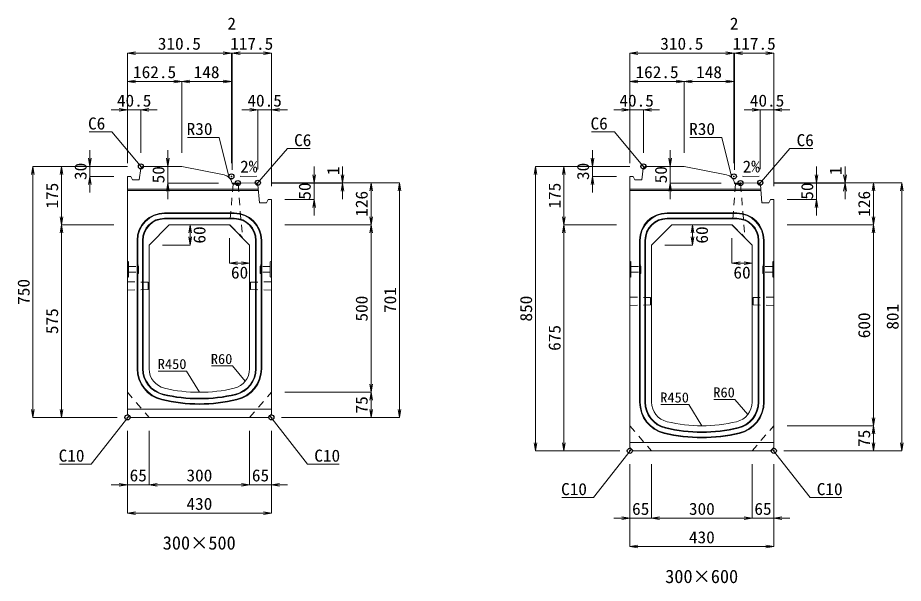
# Model space of a CAD drawing. Units: millimetres at full size. Extents: x -1267 to 18002, y -8040 to 14480.
# Drawn here: x 3758 to 6401, y 10316 to 12006 of the extents above; entities that cross this region are included whole.
import ezdxf
from ezdxf.enums import TextEntityAlignment as Align

# ---------------------------------------------------------------- set-up
doc = ezdxf.new("R2010")
doc.units = ezdxf.units.MM
doc.header["$LTSCALE"] = 30
doc.header["$PDMODE"] = 32
doc.header["$PDSIZE"] = 15
doc.linetypes.add('USER1', pattern=[1.35, 0.75, -0.6])
for name, color, linetype, lineweight in [('インサート', 3, 'USER1', 9), ('吊りマスター', 4, 'USER1', 9), ('寸法線', 7, 'Continuous', 13), ('引出線', 4, 'Continuous', 13), ('排水孔', 30, 'USER1', 13), ('本体', 2, 'Continuous', 13), ('目地', 132, 'Continuous', 5)]:
    doc.layers.add(name, color=color, linetype=linetype, lineweight=lineweight)
doc.layers.add('作業エリア', color=11, linetype='Continuous')
doc.layers.add('文字', color=7, linetype='Continuous')
doc.styles.add('ＭＳ 明朝', font='')
doc.styles.get('ＭＳ 明朝').set_extended_font_data('MS Mincho')

# ---------------------------------------------------------------- blocks, each defined once
blk = doc.blocks.new('open_arrow')
at = {"color": 0, "linetype": 'Continuous', "lineweight": -2}
blk.add_lwpolyline([(7.5, 1.25), (0, 0), (7.5, -1.25)], dxfattribs=at)

msp = doc.modelspace()

# ---------------------------------------------------------------- linework, layer by layer
at = {"layer": 'インサート'}
for p, q in [((4088.2, 11262.27), (4115.2, 11262.27)), ((4088.2, 11262.27), (4088.2, 11245.27)), ((4118.2, 11266.27), (4115.2, 11266.27)), ((4115.2, 11266.27), (4115.2, 11241.27)), ((4118.2, 11241.27), (4118.2, 11266.27)), ((4481.8, 11266.27), (4484.8, 11266.27)), ((4481.8, 11241.27), (4481.8, 11266.27)), ((4484.8, 11266.27), (4484.8, 11241.27)), ((4511.8, 11262.27), (4484.8, 11262.27)), ((4511.8, 11262.27), (4511.8, 11245.27)), ((5588.2, 11262.27), (5615.2, 11262.27)), ((5588.2, 11262.27), (5588.2, 11245.27)), ((5618.2, 11266.27), (5615.2, 11266.27)), ((5615.2, 11266.27), (5615.2, 11241.27)), ((5618.2, 11241.27), (5618.2, 11266.27)), ((5981.8, 11266.27), (5984.8, 11266.27)), ((5981.8, 11241.27), (5981.8, 11266.27)), ((5984.8, 11266.27), (5984.8, 11241.27)), ((6011.8, 11262.27), (5984.8, 11262.27)), ((6011.8, 11262.27), (6011.8, 11245.27)), ((4088.2, 11245.27), (4115.2, 11245.27)), ((4115.2, 11241.27), (4118.2, 11241.27)), ((4484.8, 11241.27), (4481.8, 11241.27)), ((4511.8, 11245.27), (4484.8, 11245.27)), ((5588.2, 11245.27), (5615.2, 11245.27)), ((5615.2, 11241.27), (5618.2, 11241.27)), ((5984.8, 11241.27), (5981.8, 11241.27)), ((6011.8, 11245.27), (5984.8, 11245.27))]:
    msp.add_line(p, q, dxfattribs=at)
at = {"layer": '作業エリア'}
for p in [(4125.5, 11561.77), (5625.5, 11561.77), (4395.5, 11531.77), (5895.5, 11531.77), (4415, 11511.77), (4474.5, 11512.96), (5915, 11511.77), (5974.5, 11512.96), (4085, 10811.77), (4515, 10811.77), (5585, 10711.77), (6015, 10711.77)]:
    msp.add_point(p, dxfattribs=at)
at = {"layer": '吊りマスター'}
for p, q in [((4085, 11217.27), (4085, 11192.27)), ((4085, 11217.27), (4147, 11215.77)), ((4147, 11215.77), (4147, 11193.77)), ((4515, 11217.27), (4453, 11215.77)), ((4453, 11215.77), (4453, 11193.77)), ((4515, 11217.27), (4515, 11192.27)), ((4085, 11192.27), (4147, 11193.77)), ((4515, 11192.27), (4453, 11193.77)), ((5585, 11171.27), (5585, 11146.27)), ((5585, 11171.27), (5647, 11169.77)), ((5647, 11169.77), (5647, 11147.77)), ((6015, 11171.27), (5953, 11169.77)), ((5953, 11169.77), (5953, 11147.77)), ((6015, 11171.27), (6015, 11146.27)), ((5585, 11146.27), (5647, 11147.77)), ((6015, 11146.27), (5953, 11147.77))]:
    msp.add_line(p, q, dxfattribs=at)
at = {"layer": '寸法線'}
for p, q in [((4085, 11900.31), (4395.5, 11900.31)), ((4085, 11571.77), (4085, 11900.31)), ((4347.5, 11900.31), (4445.43, 11900.31)), ((4395.5, 11571.77), (4395.5, 11900.31)), ((4395.5, 11571.77), (4395.5, 11900.31)), ((4397.43, 11551.77), (4397.43, 11900.31)), ((4397.43, 11900.31), (4515, 11900.31)), ((4397.43, 11551.77), (4397.43, 11900.31)), ((4515, 11502.96), (4515, 11900.31)), ((5585, 11900.31), (5895.5, 11900.31)), ((5585, 11571.77), (5585, 11900.31)), ((5847.5, 11900.31), (5945.43, 11900.31)), ((5895.5, 11571.77), (5895.5, 11900.31)), ((5895.5, 11571.77), (5895.5, 11900.31)), ((5897.43, 11551.77), (5897.43, 11900.31)), ((5897.43, 11900.31), (6015, 11900.31)), ((5897.43, 11551.77), (5897.43, 11900.31)), ((6015, 11502.96), (6015, 11900.31)), ((4085, 11815.31), (4247.5, 11815.31)), ((4085, 11571.77), (4085, 11815.31)), ((4247.5, 11601.77), (4247.5, 11815.31)), ((4247.5, 11815.31), (4395.5, 11815.31)), ((4247.5, 11601.77), (4247.5, 11815.31)), ((4395.5, 11571.77), (4395.5, 11815.31)), ((5585, 11815.31), (5747.5, 11815.31)), ((5585, 11571.77), (5585, 11815.31)), ((5747.5, 11601.77), (5747.5, 11815.31)), ((5747.5, 11815.31), (5895.5, 11815.31)), ((5747.5, 11601.77), (5747.5, 11815.31)), ((5895.5, 11571.77), (5895.5, 11815.31)), ((4037, 11730.31), (4173.5, 11730.31)), ((4085, 11571.77), (4085, 11730.31)), ((4125.5, 11601.77), (4125.5, 11730.31)), ((4426.5, 11730.31), (4563, 11730.31)), ((4474.5, 11552.96), (4474.5, 11730.31)), ((4515, 11502.96), (4515, 11730.31)), ((5537, 11730.31), (5673.5, 11730.31)), ((5585, 11571.77), (5585, 11730.31)), ((5625.5, 11601.77), (5625.5, 11730.31)), ((5926.5, 11730.31), (6063, 11730.31)), ((5974.5, 11552.96), (5974.5, 11730.31)), ((6015, 11502.96), (6015, 11730.31)), ((3973.25, 11483.77), (3973.25, 11609.77)), ((4205.73, 11609.77), (4205.73, 11463.77)), ((5473.25, 11483.77), (5473.25, 11609.77)), ((5705.73, 11609.77), (5705.73, 11463.77)), ((3803.25, 10811.77), (3803.25, 11561.77)), ((4085.5, 11561.77), (3803.25, 11561.77)), ((3888.25, 11386.77), (3888.25, 11561.77)), ((4085.5, 11561.77), (3888.25, 11561.77)), ((4085.5, 11561.77), (3973.25, 11561.77)), ((4642.36, 11414.96), (4642.36, 11560.96)), ((4727.36, 11463.77), (4727.36, 11560.96)), ((5303.25, 10711.77), (5303.25, 11561.77)), ((5585.5, 11561.77), (5303.25, 11561.77)), ((5388.25, 11386.77), (5388.25, 11561.77)), ((5585.5, 11561.77), (5388.25, 11561.77)), ((5585.5, 11561.77), (5473.25, 11561.77)), ((6142.36, 11414.96), (6142.36, 11560.96)), ((6227.36, 11463.77), (6227.36, 11560.96)), ((4045, 11531.77), (3973.25, 11531.77)), ((5545, 11531.77), (5473.25, 11531.77)), ((4357.43, 11511.77), (4205.73, 11511.77)), ((4514.5, 11512.96), (4812.36, 11512.96)), ((4514.5, 11512.96), (4897.36, 11512.96)), ((4514.5, 11512.96), (4727.36, 11512.96)), ((4514.5, 11512.96), (4642.36, 11512.96)), ((4514.5, 11511.77), (4727.36, 11511.77)), ((4812.36, 11386.77), (4812.36, 11512.96)), ((4897.36, 10811.77), (4897.36, 11512.96)), ((5857.43, 11511.77), (5705.73, 11511.77)), ((6014.5, 11512.96), (6312.36, 11512.96)), ((6014.5, 11512.96), (6397.36, 11512.96)), ((6014.5, 11512.96), (6227.36, 11512.96)), ((6014.5, 11512.96), (6142.36, 11512.96)), ((6014.5, 11511.77), (6227.36, 11511.77)), ((6312.36, 11386.77), (6312.36, 11512.96)), ((6397.36, 10711.77), (6397.36, 11512.96)), ((4555, 11462.96), (4642.36, 11462.96)), ((6055, 11462.96), (6142.36, 11462.96)), ((3888.25, 10811.77), (3888.25, 11386.77)), ((4045, 11386.77), (3888.25, 11386.77)), ((4045, 11386.77), (3888.25, 11386.77)), ((4272.17, 11326.77), (4272.17, 11386.77)), ((4555, 11386.77), (4812.36, 11386.77)), ((4555, 11386.77), (4812.36, 11386.77)), ((4812.36, 10886.77), (4812.36, 11386.77)), ((5388.25, 10711.77), (5388.25, 11386.77)), ((5545, 11386.77), (5388.25, 11386.77)), ((5545, 11386.77), (5388.25, 11386.77)), ((5772.17, 11326.77), (5772.17, 11386.77)), ((6055, 11386.77), (6312.36, 11386.77)), ((6055, 11386.77), (6312.36, 11386.77)), ((6312.36, 10786.77), (6312.36, 11386.77)), ((4390, 11346.77), (4390, 11272.54)), ((5890, 11346.77), (5890, 11272.54)), ((4190, 11326.77), (4272.17, 11326.77)), ((5690, 11326.77), (5772.17, 11326.77)), ((4390, 11272.54), (4450, 11272.54)), ((5890, 11272.54), (5950, 11272.54)), ((4555, 10886.77), (4812.36, 10886.77)), ((4555, 10886.77), (4812.36, 10886.77)), ((4812.36, 10811.77), (4812.36, 10886.77)), ((4055, 10811.77), (3803.25, 10811.77)), ((4055, 10811.77), (3888.25, 10811.77)), ((4545, 10811.77), (4812.36, 10811.77)), ((4545, 10811.77), (4897.36, 10811.77)), ((6055, 10786.77), (6312.36, 10786.77)), ((6055, 10786.77), (6312.36, 10786.77)), ((6312.36, 10711.77), (6312.36, 10786.77)), ((4085, 10771.77), (4085, 10610.61)), ((4085, 10771.77), (4085, 10525.61)), ((4150, 10771.77), (4150, 10610.61)), ((4150, 10771.77), (4150, 10610.61)), ((4450, 10771.77), (4450, 10610.61)), ((4450, 10771.77), (4450, 10610.61)), ((4515, 10771.77), (4515, 10610.61)), ((4515, 10771.77), (4515, 10525.61)), ((5555, 10711.77), (5303.25, 10711.77)), ((5555, 10711.77), (5388.25, 10711.77)), ((6045, 10711.77), (6312.36, 10711.77)), ((6045, 10711.77), (6397.36, 10711.77)), ((5585, 10671.77), (5585, 10510.61)), ((5585, 10671.77), (5585, 10425.61)), ((5650, 10671.77), (5650, 10510.61)), ((5650, 10671.77), (5650, 10510.61)), ((5950, 10671.77), (5950, 10510.61)), ((5950, 10671.77), (5950, 10510.61)), ((6015, 10671.77), (6015, 10510.61)), ((6015, 10671.77), (6015, 10425.61)), ((4037, 10610.61), (4198, 10610.61)), ((4150, 10610.61), (4450, 10610.61)), ((4402, 10610.61), (4563, 10610.61)), ((4085, 10525.61), (4515, 10525.61)), ((5537, 10510.61), (5698, 10510.61)), ((5650, 10510.61), (5950, 10510.61)), ((5902, 10510.61), (6063, 10510.61)), ((5585, 10425.61), (6015, 10425.61))]:
    msp.add_line(p, q, dxfattribs=at)
at = {"layer": '引出線'}
for points in [[(4128.13, 11558.79), (4039.14, 11664.71), (3970.79, 11664.71)], [(5628.13, 11558.79), (5539.14, 11664.71), (5470.79, 11664.71)], [(4389.4, 11527.63), (4359.25, 11648.4), (4264.57, 11648.4)], [(5889.4, 11527.63), (5859.25, 11648.4), (5764.57, 11648.4)], [(4471.75, 11509.91), (4562.76, 11614.88), (4631.1, 11614.88)], [(5971.75, 11509.91), (6062.76, 11614.88), (6131.1, 11614.88)], [(4422.39, 11531.98), (4471.1, 11532.95), (4422.36, 11531.98)], [(5922.39, 11531.98), (5971.1, 11532.95), (5922.36, 11531.98)], [(4300, 10886.77), (4261.49, 10950.32), (4177.31, 10950.32)], [(4437.07, 10920.09), (4398.48, 10965.49), (4336.25, 10965.49)], [(5800, 10786.77), (5761.49, 10850.32), (5677.31, 10850.32)], [(5937.07, 10820.09), (5898.48, 10865.49), (5836.25, 10865.49)], [(4090, 10816.77), (3977.02, 10672.34), (3882.35, 10672.34)], [(4510, 10816.77), (4622.98, 10672.34), (4717.65, 10672.34)], [(5590, 10716.77), (5477.02, 10572.34), (5382.35, 10572.34)], [(6010, 10716.77), (6122.98, 10572.34), (6217.65, 10572.34)]]:
    msp.add_lwpolyline(points, dxfattribs=at)
at = {"layer": '排水孔'}
for p, q in [((4400.63, 11508.57), (4390.71, 11387.48)), ((4397.43, 11511.77), (4400.63, 11508.57)), ((4400.63, 11508.57), (4415.63, 11508.57)), ((4418.83, 11511.77), (4415.63, 11508.57)), ((4415.63, 11508.57), (4428.66, 11349.52)), ((5900.63, 11508.57), (5890.71, 11387.48)), ((5897.43, 11511.77), (5900.63, 11508.57)), ((5900.63, 11508.57), (5915.63, 11508.57)), ((5918.83, 11511.77), (5915.63, 11508.57)), ((5915.63, 11508.57), (5928.66, 11349.52)), ((4390.71, 11387.48), (4428.66, 11349.52)), ((5890.71, 11387.48), (5928.66, 11349.52))]:
    msp.add_line(p, q, dxfattribs=at)
at = {"layer": '本体'}
for p, q in [((4124.76, 11555.82), (4120.5, 11521.77)), ((4131.5, 11561.77), (4124.76, 11555.82)), ((4131.5, 11561.77), (4247.5, 11561.77)), ((4247.5, 11561.77), (4373.81, 11536.17)), ((5624.76, 11555.82), (5620.5, 11521.77)), ((5631.5, 11561.77), (5624.76, 11555.82)), ((5631.5, 11561.77), (5747.5, 11561.77)), ((5747.5, 11561.77), (5873.81, 11536.17)), ((4085, 11531.77), (4085, 10821.77)), ((4095, 11531.77), (4085, 11531.77)), ((4100, 11521.77), (4095, 11531.77)), ((5585, 11531.77), (5585, 10721.77)), ((5595, 11531.77), (5585, 11531.77)), ((5600, 11521.77), (5595, 11531.77)), ((4120.5, 11521.77), (4100, 11521.77)), ((4415, 11511.77), (4397.43, 11511.77)), ((4468.5, 11512.84), (4415, 11511.77)), ((4468.5, 11512.84), (4475, 11506.98)), ((4475, 11506.98), (4479.5, 11452.96)), ((5620.5, 11521.77), (5600, 11521.77)), ((5915, 11511.77), (5897.43, 11511.77)), ((5968.5, 11512.84), (5915, 11511.77)), ((5968.5, 11512.84), (5975, 11506.98)), ((5975, 11506.98), (5979.5, 11452.96)), ((4479.5, 11452.96), (4500, 11452.96)), ((4500, 11452.96), (4505, 11462.96)), ((4505, 11462.96), (4515, 11462.96)), ((4515, 10821.77), (4515, 11462.96)), ((5979.5, 11452.96), (6000, 11452.96)), ((6000, 11452.96), (6005, 11462.96)), ((6005, 11462.96), (6015, 11462.96)), ((6015, 10721.77), (6015, 11462.96)), ((4150, 11326.77), (4210, 11386.77)), ((4210, 11386.77), (4390, 11386.77)), ((4390, 11386.77), (4450, 11326.77)), ((5650, 11326.77), (5710, 11386.77)), ((5710, 11386.77), (5890, 11386.77)), ((5890, 11386.77), (5950, 11326.77)), ((4150, 11326.77), (4150, 10957.3)), ((4450, 10957.3), (4450, 11326.77)), ((5650, 11326.77), (5650, 10857.3)), ((5950, 10857.3), (5950, 11326.77)), ((4085, 10821.77), (4095, 10811.77)), ((4505, 10811.77), (4515, 10821.77)), ((4095, 10811.77), (4505, 10811.77)), ((5585, 10721.77), (5595, 10711.77)), ((5595, 10711.77), (6005, 10711.77)), ((6005, 10711.77), (6015, 10721.77))]:
    msp.add_line(p, q, dxfattribs=at)
at = {"layer": '本体', "lineweight": 9}
for p, q in [((4085, 11278.27), (4088.2, 11276.27)), ((4088.2, 11276.27), (4088.2, 11231.27)), ((4515, 11278.27), (4511.8, 11276.27)), ((4511.8, 11276.27), (4511.8, 11231.27)), ((5585, 11278.27), (5588.2, 11276.27)), ((5588.2, 11276.27), (5588.2, 11231.27)), ((6015, 11278.27), (6011.8, 11276.27)), ((6011.8, 11276.27), (6011.8, 11231.27)), ((4088.2, 11231.27), (4085, 11229.27)), ((4511.8, 11231.27), (4515, 11229.27)), ((5588.2, 11231.27), (5585, 11229.27)), ((6011.8, 11231.27), (6015, 11229.27)), ((4085, 10836.77), (4515, 10836.77)), ((5585, 10736.77), (6015, 10736.77))]:
    msp.add_line(p, q, dxfattribs=at)
at = {"layer": '本体', "linetype": 'USER1', "lineweight": 9}
for p, q in [((4085, 10886.77), (4150, 10811.77)), ((4450, 10811.77), (4515, 10886.77)), ((5585, 10786.77), (5650, 10711.77)), ((5950, 10711.77), (6015, 10786.77))]:
    msp.add_line(p, q, dxfattribs=at)
at = {"layer": '本体'}
for centre, radius, start, end in [((4367.85, 11506.76), 30, 9.60488, 78.54125), ((5867.85, 11506.76), 30, 9.60488, 78.54125), ((4210, 10957.3), 60, 180, 256.65764), ((4390, 10957.3), 60, 283.34236, 0), ((4300, 11336.77), 450, 256.65764, 283.34236), ((5710, 10857.3), 60, 180, 256.65764), ((5890, 10857.3), 60, 283.34236, 0), ((5800, 11236.77), 450, 256.65764, 283.34236)]:
    msp.add_arc(centre, radius, start, end, dxfattribs=at)
at = {"layer": '目地'}
for p, q in [((4476.1, 11493.77), (4085, 11493.77)), ((4476.43, 11489.77), (4085, 11489.77)), ((5976.1, 11493.77), (5585, 11493.77)), ((5976.43, 11489.77), (5585, 11489.77)), ((4404, 11422.77), (4196, 11422.77)), ((4404, 11420.77), (4196, 11420.77)), ((5904, 11422.77), (5696, 11422.77)), ((5904, 11420.77), (5696, 11420.77)), ((4404, 11406.77), (4196, 11406.77)), ((4404, 11404.77), (4196, 11404.77)), ((5904, 11406.77), (5696, 11406.77)), ((5904, 11404.77), (5696, 11404.77)), ((4114, 11340.77), (4114, 10957.3)), ((4116, 11340.77), (4116, 10957.3)), ((4130, 11340.77), (4130, 10957.3)), ((4132, 11340.77), (4132, 10957.3)), ((4468, 10957.3), (4468, 11340.77)), ((4470, 10957.3), (4470, 11340.77)), ((4484, 10957.3), (4484, 11340.77)), ((4486, 10957.3), (4486, 11340.77)), ((5614, 11340.77), (5614, 10857.3)), ((5616, 11340.77), (5616, 10857.3)), ((5630, 11340.77), (5630, 10857.3)), ((5632, 11340.77), (5632, 10857.3)), ((5968, 10857.3), (5968, 11340.77)), ((5970, 10857.3), (5970, 11340.77)), ((5984, 10857.3), (5984, 11340.77)), ((5986, 10857.3), (5986, 11340.77))]:
    msp.add_line(p, q, dxfattribs=at)
for centre, radius, start, end in [((4196, 11340.77), 82, 90, 180), ((4196, 11340.77), 80, 90, 180), ((4404, 11340.77), 82, 0, 90), ((4404, 11340.77), 80, 0, 90), ((5696, 11340.77), 82, 90, 180), ((5696, 11340.77), 80, 90, 180), ((5904, 11340.77), 82, 0, 90), ((5904, 11340.77), 80, 0, 90), ((4196, 11340.77), 66, 90, 180), ((4196, 11340.77), 64, 90, 180), ((4404, 11340.77), 66, 0, 90), ((4404, 11340.77), 64, 0, 90), ((5696, 11340.77), 66, 90, 180), ((5696, 11340.77), 64, 90, 180), ((5904, 11340.77), 66, 0, 90), ((5904, 11340.77), 64, 0, 90), ((4210, 10957.3), 96, 180, 256.65764), ((4210, 10957.3), 94, 180, 256.65764), ((4210, 10957.3), 80, 180, 256.65764), ((4210, 10957.3), 78, 180, 256.65764), ((4390, 10957.3), 78, 283.34236, 360), ((4390, 10957.3), 80, 283.34236, 360), ((4390, 10957.3), 94, 283.34236, 0), ((4390, 10957.3), 96, 283.34236, 0), ((4300, 11336.77), 484, 256.65764, 283.34236), ((4300, 11336.77), 470, 256.65764, 283.34236), ((4300, 11336.77), 468, 256.65764, 283.34236), ((4300, 11336.77), 486, 256.65764, 283.34236), ((5710, 10857.3), 96, 180, 256.65764), ((5710, 10857.3), 94, 180, 256.65764), ((5710, 10857.3), 80, 180, 256.65764), ((5710, 10857.3), 78, 180, 256.65764), ((5890, 10857.3), 78, 283.34236, 360), ((5890, 10857.3), 80, 283.34236, 360), ((5890, 10857.3), 94, 283.34236, 0), ((5890, 10857.3), 96, 283.34236, 0), ((5800, 11236.77), 486, 256.65764, 283.34236), ((5800, 11236.77), 484, 256.65764, 283.34236), ((5800, 11236.77), 470, 256.65764, 283.34236), ((5800, 11236.77), 468, 256.65764, 283.34236)]:
    msp.add_arc(centre, radius, start, end, dxfattribs=at)

# ---------------------------------------------------------------- block references
at = {"layer": '寸法線', "xscale": 3.2, "yscale": 3.2}
for p in [(4085, 11900.31), (4397.43, 11900.31), (4397.43, 11900.31), (5585, 11900.31), (5897.43, 11900.31), (5897.43, 11900.31), (4085, 11815.31), (4247.5, 11815.31), (5585, 11815.31), (5747.5, 11815.31), (4125.5, 11730.31), (4515, 11730.31), (5625.5, 11730.31), (6015, 11730.31), (4390, 11272.54), (5890, 11272.54), (4150, 10610.61), (4150, 10610.61), (4515, 10610.61), (4085, 10525.61), (5650, 10510.61), (5650, 10510.61), (6015, 10510.61), (5585, 10425.61)]:
    msp.add_blockref('open_arrow', p, dxfattribs=at)
for p, rotation in [((4395.5, 11900.31), 180), ((4395.5, 11900.31), 180), ((4515, 11900.31), 180), ((5895.5, 11900.31), 180), ((5895.5, 11900.31), 180), ((6015, 11900.31), 180), ((4247.5, 11815.31), 180), ((4395.5, 11815.31), 180), ((5747.5, 11815.31), 180), ((5895.5, 11815.31), 180), ((4085, 11730.31), 180), ((4474.5, 11730.31), 180), ((5585, 11730.31), 180), ((5974.5, 11730.31), 180), ((3973.25, 11561.77), 90), ((4205.73, 11561.77), 90), ((5473.25, 11561.77), 90), ((5705.73, 11561.77), 90), ((3803.25, 11561.77), 270), ((3888.25, 11561.77), 270), ((5303.25, 11561.77), 270), ((5388.25, 11561.77), 270), ((3973.25, 11531.77), 270), ((4642.36, 11512.96), 90), ((4727.36, 11512.96), 90), ((5473.25, 11531.77), 270), ((6142.36, 11512.96), 90), ((6227.36, 11512.96), 90), ((4205.73, 11511.77), 270), ((4727.36, 11511.77), 270), ((4812.36, 11512.96), 270), ((4897.36, 11512.96), 270), ((5705.73, 11511.77), 270), ((6227.36, 11511.77), 270), ((6312.36, 11512.96), 270), ((6397.36, 11512.96), 270), ((4642.36, 11462.96), 270), ((6142.36, 11462.96), 270), ((3888.25, 11386.77), 90), ((4812.36, 11386.77), 90), ((5388.25, 11386.77), 90), ((6312.36, 11386.77), 90), ((3888.25, 11386.77), 270), ((4272.17, 11386.77), 270), ((4812.36, 11386.77), 270), ((5388.25, 11386.77), 270), ((5772.17, 11386.77), 270), ((6312.36, 11386.77), 270), ((4272.17, 11326.77), 90), ((5772.17, 11326.77), 90), ((4450, 11272.54), 180), ((5950, 11272.54), 180), ((4812.36, 10886.77), 90), ((4812.36, 10886.77), 270), ((3803.25, 10811.77), 90), ((3888.25, 10811.77), 90), ((4812.36, 10811.77), 90), ((4897.36, 10811.77), 90), ((6312.36, 10786.77), 90), ((6312.36, 10786.77), 270), ((5303.25, 10711.77), 90), ((5388.25, 10711.77), 90), ((6312.36, 10711.77), 90), ((6397.36, 10711.77), 90), ((4085, 10610.61), 180), ((4450, 10610.61), 180), ((4450, 10610.61), 180), ((4515, 10525.61), 180), ((5585, 10510.61), 180), ((5950, 10510.61), 180), ((5950, 10510.61), 180), ((6015, 10425.61), 180)]:
    msp.add_blockref('open_arrow', p, dxfattribs=dict(at, rotation=rotation))
at = {"layer": '引出線'}
for p, xscale, yscale, rotation in [((4128.13, 11558.79), 0.16, 0.16, 130), ((5628.13, 11558.79), 0.16, 0.16, 130), ((4389.4, 11527.63), 0.16, 0.16, 104), ((4422.39, 11531.98), 0.16, 0.16, 1.1), ((5889.4, 11527.63), 0.16, 0.16, 104), ((5922.39, 11531.98), 0.16, 0.16, 1.1), ((4471.75, 11509.91), 0.16, 0.16, 49.1), ((5971.75, 11509.91), 0.16, 0.16, 49.1), ((4437.07, 10920.09), 0.133, 0.133, 130.4), ((4300, 10886.77), 0.133, 0.133, 121.2), ((4090, 10816.77), 0.16, 0.16, 232), ((4510, 10816.77), 0.16, 0.16, 308), ((5937.07, 10820.09), 0.133, 0.133, 130.4), ((5800, 10786.77), 0.133, 0.133, 121.2), ((5590, 10716.77), 0.16, 0.16, 232), ((6010, 10716.77), 0.16, 0.16, 308)]:
    msp.add_blockref('open_arrow', p, dxfattribs=dict(at, xscale=xscale, yscale=yscale, rotation=rotation))

# ---------------------------------------------------------------- texts
at = {"layer": '寸法線', "style": 'ＭＳ 明朝', "width": 1.05}
for s, p in [('2', (4396.47, 11988.31)), ('2', (5896.47, 11988.31)), ('310.5', (4240.25, 11928.31)), ('117.5', (4456.22, 11928.31)), ('310.5', (5740.25, 11928.31)), ('117.5', (5956.22, 11928.31)), ('162.5', (4166.25, 11843.31)), ('148', (4321.5, 11843.31)), ('162.5', (5666.25, 11843.31)), ('148', (5821.5, 11843.31)), ('40.5', (4105.25, 11758.31)), ('40.5', (4494.75, 11758.31)), ('40.5', (5605.25, 11758.31)), ('40.5', (5994.75, 11758.31)), ('60', (4420, 11244.54)), ('60', (5920, 11244.54)), ('65', (4117.5, 10638.61)), ('300', (4300, 10638.61)), ('65', (4482.5, 10638.61)), ('430', (4300, 10553.61)), ('65', (5617.5, 10538.61)), ('300', (5800, 10538.61)), ('65', (5982.5, 10538.61)), ('430', (5800, 10453.61))]:
    msp.add_text(s, height=36.03, dxfattribs=at).set_placement(p, align=Align.MIDDLE_CENTER)
for s, p in [('30', (3945.25, 11546.77)), ('50', (4177.73, 11536.77)), ('1', (4699.36, 11548.28)), ('30', (5445.25, 11546.77)), ('50', (5677.73, 11536.77)), ('1', (6199.36, 11548.28)), ('175', (3860.25, 11474.27)), ('50', (4614.36, 11487.96)), ('175', (5360.25, 11474.27)), ('50', (6114.36, 11487.96)), ('126', (4784.36, 11449.86)), ('126', (6284.36, 11449.86)), ('60', (4300.17, 11356.77)), ('60', (5800.17, 11356.77)), ('750', (3775.25, 11186.77)), ('701', (4869.36, 11162.36)), ('500', (4784.36, 11136.77)), ('850', (5275.25, 11136.77)), ('575', (3860.25, 11099.27)), ('801', (6369.36, 11112.36)), ('600', (6284.36, 11086.77)), ('675', (5360.25, 11049.27)), ('75', (4784.36, 10849.27)), ('75', (6284.36, 10749.27))]:
    msp.add_text(s, height=36.03, rotation=90, dxfattribs=at).set_placement(p, align=Align.MIDDLE_CENTER)
at = {"layer": '引出線', "style": 'ＭＳ 明朝', "width": 1.05}
for s, height, p in [('C6', 36.03, (4019.14, 11707.91)), ('R30', 36.03, (4339.25, 11691.6)), ('C6', 36.03, (5519.14, 11707.91)), ('R30', 36.03, (5839.25, 11691.6)), ('R60', 30.02, (4398.48, 11001.49)), ('R450', 30.02, (4261.49, 10986.32)), ('R60', 30.02, (5898.48, 10901.49)), ('R450', 30.02, (5761.49, 10886.32)), ('C10', 36.03, (3957.02, 10715.54)), ('C10', 36.03, (5457.02, 10615.54))]:
    msp.add_text(s, height=height, dxfattribs=at).set_placement(p, align=Align.TOP_RIGHT)
for s, p in [('C6', (4582.76, 11658.08)), ('C6', (6082.76, 11658.08)), ('C10', (4642.98, 10715.54)), ('C10', (6142.98, 10615.54))]:
    msp.add_text(s, height=36.03, dxfattribs=at).set_placement(p, align=Align.TOP_LEFT)
for p in [(4421.42, 11578.87), (5921.42, 11578.87)]:
    msp.add_text('2%', height=36.03, rotation=1.146, dxfattribs=at).set_placement(p, align=Align.TOP_LEFT)
at = {"layer": '文字', "style": 'ＭＳ 明朝'}
for s, p in [('300×500', (4299.52, 10436.8)), ('300×600', (5799.52, 10336.8))]:
    msp.add_text(s, height=40.03, dxfattribs=at).set_placement(p, align=Align.MIDDLE_CENTER)

doc.saveas('drawing.dxf')
